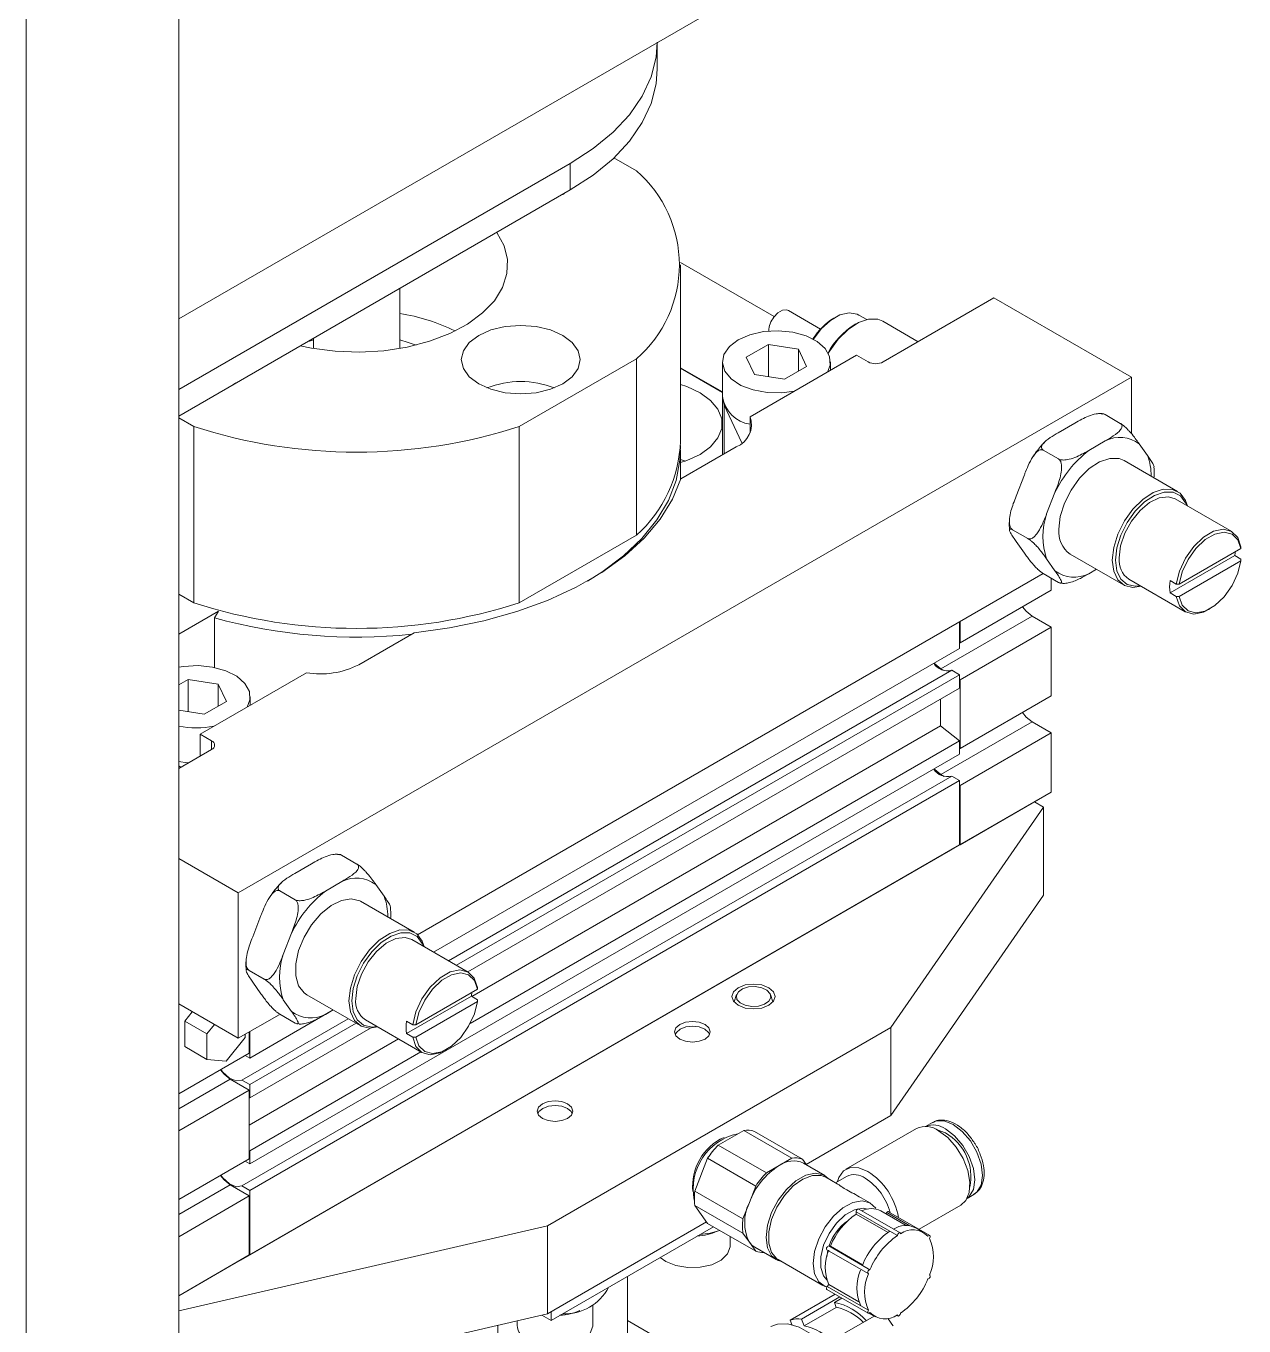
# Model space of a CAD drawing. Header units: millimetres. Extents: x 169 to 14583, y -399 to 10804.
# Drawn here: x 10669.7 to 10782.5, y 8092.9 to 8213.3 of the extents above; entities that cross this region are included whole.
import ezdxf

# ---------------------------------------------------------------- set-up
doc = ezdxf.new("R2010")
doc.units = ezdxf.units.MM
doc.header["$LTSCALE"] = 35

msp = doc.modelspace()

# ---------------------------------------------------------------- linework, layer by layer
at = {"color": 7, "linetype": 'Continuous', "lineweight": 18}
for p, q in [((10669.669, 8490.013), (10669.669, 7997.076)), ((10683.811, 8481.849), (10683.811, 8005.24)), ((10939.89, 8334.018), (10683.811, 8186.187)), ((10728.14, 8209.362), (10728.14, 8211.778)), ((10724.129, 8201.106), (10726.224, 8199.896)), ((10683.811, 8179.645), (10720.086, 8200.586)), ((10720.086, 8198.136), (10720.086, 8200.586)), ((10683.811, 8177.195), (10720.086, 8198.136)), ((10738.978, 8186.405), (10730.284, 8191.424)), ((10730.287, 8174.863), (10730.287, 8191.194)), ((10704.287, 8183.449), (10704.287, 8189.016)), ((10759.33, 8188.129), (10749.077, 8182.21)), ((10772.058, 8180.782), (10759.33, 8188.129)), ((10743.269, 8185.253), (10740.281, 8186.978)), ((10744.622, 8186.333), (10744.48, 8186.251)), ((10747.544, 8186.134), (10746.822, 8186.551)), ((10746.531, 8185.72), (10746.39, 8185.639)), ((10752.309, 8184.076), (10749.031, 8185.968)), ((10696.287, 8184.397), (10696.287, 8183.449)), ((10738.43, 8183.82), (10736.389, 8182.642)), ((10741.219, 8183.389), (10738.43, 8183.82)), ((10738.43, 8183.82), (10738.43, 8180.832)), ((10736.389, 8182.642), (10737.136, 8181.032)), ((10736.739, 8177.129), (10746.602, 8182.823)), ((10741.966, 8181.779), (10741.219, 8183.389)), ((10741.219, 8183.389), (10741.219, 8181.348)), ((10747.663, 8182.21), (10746.602, 8182.823)), ((10726.224, 8182.491), (10715.361, 8176.22)), ((10726.224, 8166.16), (10726.224, 8182.491)), ((10734.179, 8179.42), (10730.287, 8181.667)), ((10730.287, 8181.626), (10734.179, 8179.379)), ((10734.179, 8182.21), (10734.179, 8178.944)), ((10739.925, 8180.601), (10741.966, 8181.779)), ((10744.177, 8181.423), (10744.177, 8182.21)), ((10689.327, 8133.022), (10772.058, 8180.782)), ((10737.136, 8181.032), (10739.925, 8180.601)), ((10772.058, 8180.782), (10772.058, 8175.556)), ((10734.178, 8178.944), (10734.178, 8173.609)), ((10734.179, 8179.002), (10734.348, 8178.197)), ((10734.348, 8178.197), (10735.972, 8174.699)), ((10734.348, 8178.197), (10734.348, 8173.708)), ((10685.212, 8176.22), (10683.811, 8177.029)), ((10736.739, 8177.129), (10736.739, 8175.635)), ((10765.284, 8175.646), (10766.812, 8176.528)), ((10769.416, 8177.372), (10769.245, 8177.387)), ((10769.612, 8177.329), (10771.027, 8176.512)), ((10685.212, 8159.889), (10685.212, 8176.22)), ((10715.361, 8159.889), (10715.361, 8176.22)), ((10735.445, 8174.341), (10730.319, 8171.381)), ((10768.112, 8174.013), (10769.64, 8174.895)), ((10772.781, 8174.615), (10773.545, 8173.528)), ((10730.287, 8171.28), (10730.287, 8174.046)), ((10730.743, 8173.023), (10730.287, 8173.167)), ((10763.897, 8174.029), (10765.311, 8173.213)), ((10776.326, 8170.211), (10771.376, 8173.069)), ((10761.379, 8169.77), (10762.143, 8171.739)), ((10764.207, 8168.137), (10764.971, 8170.107)), ((10781.35, 8166.503), (10776.117, 8169.524)), ((10726.224, 8166.16), (10715.361, 8159.889)), ((10761.039, 8166.664), (10762.453, 8165.847)), ((10762.143, 8164.495), (10761.379, 8165.582)), ((10782.198, 8164.918), (10776.485, 8161.62)), ((10782.2, 8165.082), (10782.198, 8164.918)), ((10764.971, 8162.863), (10764.207, 8163.95)), ((10766.376, 8164.408), (10771.326, 8161.551)), ((10781.634, 8164.266), (10775.634, 8160.802)), ((10782.198, 8163.775), (10776.485, 8160.477)), ((10782.2, 8163.939), (10781.634, 8164.266)), ((10782.198, 8163.775), (10782.2, 8163.939)), ((10705.944, 8129.142), (10763.888, 8162.592)), ((10763.897, 8162.598), (10765.311, 8161.781)), ((10764.633, 8161.062), (10764.633, 8162.173)), ((10768.826, 8162.994), (10768.112, 8162.582)), ((10771.817, 8162.076), (10777.05, 8159.055)), ((10764.633, 8161.062), (10756.183, 8156.184)), ((10765.505, 8161.738), (10765.682, 8161.723)), ((10776.2, 8161.619), (10775.634, 8161.945)), ((10776.485, 8161.62), (10776.2, 8161.619)), ((10685.212, 8159.889), (10683.811, 8160.698)), ((10775.634, 8160.802), (10776.2, 8160.475)), ((10776.2, 8160.475), (10776.485, 8160.477)), ((10683.811, 8156.983), (10687.494, 8159.109)), ((10687.119, 8158.485), (10687.494, 8159.109)), ((10687.119, 8158.485), (10687.119, 8153.904)), ((10762.866, 8158.653), (10754.416, 8153.775)), ((10764.633, 8157.632), (10762.866, 8158.653)), ((10779.2, 8159.268), (10779.342, 8159.35)), ((10756.148, 8155.673), (10756.148, 8158.124)), ((10756.183, 8156.184), (10756.183, 8158.145)), ((10764.633, 8157.632), (10756.183, 8152.754)), ((10764.633, 8151.263), (10764.633, 8157.632)), ((10705.61, 8157.118), (10700.484, 8154.158)), ((10756.148, 8156.204), (10756.183, 8156.184)), ((10707.418, 8127.542), (10756.148, 8155.673)), ((10708.811, 8126.738), (10755.42, 8153.644)), ((10754.702, 8153.609), (10754.416, 8153.775)), ((10755.42, 8153.644), (10756.148, 8153.224)), ((10684.69, 8152.797), (10683.811, 8152.289)), ((10687.479, 8152.365), (10684.69, 8152.797)), ((10684.69, 8152.797), (10684.69, 8149.808)), ((10685.791, 8147.717), (10695.654, 8153.411)), ((10709.54, 8126.317), (10756.148, 8153.224)), ((10756.148, 8151.999), (10756.148, 8153.224)), ((10756.183, 8152.754), (10756.148, 8152.775)), ((10756.183, 8146.385), (10756.183, 8152.754)), ((10688.226, 8150.756), (10687.479, 8152.365)), ((10687.479, 8152.365), (10687.479, 8150.324)), ((10710.6, 8125.705), (10756.148, 8151.999)), ((10764.633, 8151.263), (10756.183, 8146.385)), ((10686.185, 8149.577), (10688.226, 8150.756)), ((10690.436, 8150.399), (10690.436, 8151.187)), ((10754.38, 8150.978), (10754.38, 8148.48)), ((10683.811, 8149.944), (10686.185, 8149.577)), ((10762.866, 8148.854), (10754.416, 8143.976)), ((10764.633, 8147.834), (10762.866, 8148.854)), ((10685.791, 8147.717), (10686.852, 8147.105)), ((10685.791, 8145.676), (10685.791, 8147.717)), ((10710.969, 8123.419), (10754.38, 8148.48)), ((10754.38, 8148.48), (10756.148, 8147.1)), ((10764.633, 8147.834), (10756.183, 8142.956)), ((10764.633, 8142.363), (10764.633, 8147.834)), ((10686.852, 8147.105), (10686.852, 8146.289)), ((10710.809, 8120.926), (10756.148, 8147.1)), ((10756.148, 8145.875), (10756.148, 8147.1)), ((10756.148, 8146.406), (10756.183, 8146.385)), ((10686.852, 8146.289), (10683.811, 8144.533)), ((10690.387, 8107.912), (10756.148, 8145.875)), ((10683.811, 8144.778), (10684.023, 8144.655)), ((10689.659, 8105.883), (10755.42, 8143.846)), ((10690.387, 8105.462), (10756.148, 8143.425)), ((10754.702, 8143.811), (10754.416, 8143.976)), ((10755.42, 8143.846), (10756.148, 8143.425)), ((10756.148, 8137.464), (10756.148, 8143.425)), ((10756.183, 8142.956), (10756.148, 8142.976)), ((10756.183, 8137.485), (10756.183, 8142.956)), ((10763.785, 8141.873), (10755.335, 8136.995)), ((10764.633, 8142.363), (10756.183, 8137.485)), ((10763.785, 8141.873), (10764.633, 8142.363)), ((10763.926, 8140.975), (10749.784, 8120.565)), ((10763.926, 8140.975), (10763.078, 8141.465)), ((10763.926, 8132.809), (10763.926, 8140.975)), ((10755.3, 8136.974), (10689.539, 8099.011)), ((10690.387, 8099.501), (10756.148, 8137.464)), ((10756.148, 8137.464), (10755.3, 8136.974)), ((10756.148, 8137.464), (10756.183, 8137.485)), ((10683.811, 8136.206), (10689.327, 8133.022)), ((10696.101, 8135.708), (10694.573, 8134.826)), ((10698.705, 8136.551), (10698.534, 8136.566)), ((10700.316, 8135.692), (10698.902, 8136.508)), ((10694.601, 8132.392), (10693.186, 8133.209)), ((10698.929, 8134.075), (10697.401, 8133.193)), ((10702.834, 8132.707), (10702.07, 8133.794)), ((10689.327, 8133.022), (10689.327, 8119.549)), ((10705.615, 8129.391), (10700.665, 8132.248)), ((10763.926, 8132.809), (10749.784, 8112.399)), ((10691.432, 8130.919), (10690.668, 8128.95)), ((10694.261, 8129.286), (10693.497, 8127.317)), ((10710.639, 8125.682), (10705.406, 8128.703)), ((10691.743, 8125.027), (10690.329, 8125.843)), ((10690.668, 8124.762), (10691.432, 8123.675)), ((10695.666, 8123.588), (10700.615, 8120.731)), ((10711.487, 8124.097), (10705.774, 8120.799)), ((10711.489, 8124.262), (10711.487, 8124.097)), ((10735.487, 8123.597), (10735.259, 8122.915)), ((10738.853, 8122.915), (10738.625, 8123.597)), ((10683.811, 8122.733), (10689.327, 8119.549)), ((10693.497, 8123.129), (10694.261, 8122.042)), ((10710.923, 8123.445), (10704.923, 8119.982)), ((10711.487, 8122.954), (10705.774, 8119.656)), ((10711.489, 8123.119), (10710.923, 8123.445)), ((10711.487, 8122.954), (10711.489, 8123.119)), ((10685.075, 8122.003), (10684.377, 8121.135)), ((10684.377, 8121.135), (10684.377, 8118.778)), ((10686.427, 8119.951), (10684.377, 8121.135)), ((10689.327, 8119.549), (10693.117, 8121.737)), ((10689.659, 8115.681), (10699.51, 8121.368)), ((10690.387, 8117.71), (10698.117, 8122.173)), ((10694.601, 8120.961), (10693.186, 8121.777)), ((10697.401, 8121.761), (10698.116, 8122.174)), ((10701.107, 8121.255), (10706.339, 8118.234)), ((10705.489, 8120.798), (10704.923, 8121.125)), ((10687.126, 8120.82), (10686.427, 8119.951)), ((10686.427, 8119.951), (10686.427, 8117.594)), ((10689.963, 8119.635), (10689.963, 8119.916)), ((10690.352, 8118.18), (10690.352, 8120.141)), ((10690.387, 8115.261), (10700.239, 8120.948)), ((10690.387, 8114.036), (10701.579, 8120.497)), ((10690.387, 8117.71), (10690.387, 8120.161)), ((10694.794, 8120.918), (10694.971, 8120.903)), ((10704.923, 8119.982), (10705.489, 8119.655)), ((10705.774, 8120.799), (10705.489, 8120.798)), ((10717.964, 8102.195), (10749.784, 8120.565)), ((10730.261, 8120.405), (10730.232, 8120.389)), ((10732.566, 8120.389), (10732.538, 8120.405)), ((10749.784, 8112.399), (10749.784, 8120.565)), ((10686.427, 8117.594), (10684.377, 8118.778)), ((10688.195, 8117.436), (10689.963, 8119.635)), ((10690.352, 8111.517), (10704.164, 8119.49)), ((10705.489, 8119.655), (10705.774, 8119.656)), ((10683.811, 8114.404), (10690.352, 8118.18)), ((10686.427, 8117.594), (10688.195, 8117.436)), ((10689.963, 8117.955), (10690.387, 8117.71)), ((10690.387, 8109.137), (10706.243, 8118.29)), ((10708.49, 8118.448), (10708.631, 8118.529)), ((10683.811, 8113.015), (10688.584, 8115.771)), ((10690.352, 8114.75), (10688.584, 8115.771)), ((10689.659, 8115.681), (10690.387, 8115.261)), ((10690.387, 8114.036), (10690.387, 8115.261)), ((10683.811, 8110.974), (10690.352, 8114.75)), ((10690.352, 8108.381), (10690.352, 8114.75)), ((10690.387, 8114.036), (10690.352, 8114.049)), ((10717.533, 8113.058), (10717.505, 8113.041)), ((10719.838, 8113.041), (10719.81, 8113.058)), ((10741.936, 8107.869), (10749.784, 8112.399)), ((10753.622, 8111.754), (10752.984, 8111.386)), ((10736.151, 8111.021), (10733.789, 8109.657)), ((10740.606, 8108.449), (10736.151, 8111.021)), ((10737.135, 8110.933), (10741.59, 8108.361)), ((10752.154, 8111.195), (10745.606, 8107.415)), ((10690.352, 8109.164), (10690.387, 8109.137)), ((10690.387, 8107.912), (10690.387, 8109.137)), ((10733.789, 8109.657), (10738.244, 8107.085)), ((10683.811, 8104.605), (10690.352, 8108.381)), ((10689.963, 8108.157), (10690.387, 8107.912)), ((10732.805, 8108.433), (10731.624, 8105.389)), ((10732.805, 8108.433), (10737.26, 8105.861)), ((10739.425, 8107.767), (10740.606, 8108.449)), ((10741.59, 8108.361), (10741.971, 8107.819)), ((10743.655, 8106.847), (10741.675, 8107.99)), ((10738.244, 8107.085), (10739.425, 8107.767)), ((10744.817, 8106.061), (10743.746, 8106.679)), ((10745.661, 8106.754), (10744.638, 8106.164)), ((10683.811, 8103.217), (10688.584, 8105.972)), ((10690.352, 8104.952), (10688.584, 8105.972)), ((10689.659, 8105.883), (10690.387, 8105.462)), ((10690.387, 8099.501), (10690.387, 8105.462)), ((10736.669, 8104.339), (10737.26, 8105.861)), ((10683.811, 8101.176), (10690.352, 8104.952)), ((10690.352, 8099.481), (10690.352, 8104.952)), ((10731.624, 8105.389), (10736.079, 8102.817)), ((10736.079, 8102.817), (10736.669, 8104.339)), ((10747.885, 8104.289), (10747.035, 8104.78)), ((10756.833, 8104.717), (10757.472, 8105.086)), ((10731.624, 8104.077), (10736.079, 8101.505)), ((10731.624, 8104.077), (10732.805, 8102.396)), ((10749.678, 8101.681), (10746.567, 8103.478)), ((10746.567, 8103.273), (10746.567, 8103.478)), ((10749.513, 8101.573), (10746.567, 8103.273)), ((10750.627, 8101.532), (10746.808, 8103.736)), ((10751.205, 8102.2), (10748.833, 8103.569)), ((10749.299, 8103.3), (10749.391, 8103.414)), ((10751.531, 8102.178), (10749.391, 8103.414)), ((10753.382, 8101.285), (10749.564, 8103.49)), ((10752.386, 8101.861), (10756.253, 8104.093)), ((10717.964, 8102.195), (10683.811, 8094.309)), ((10717.964, 8094.03), (10732.705, 8102.539)), ((10717.964, 8094.03), (10717.964, 8102.195)), ((10718.318, 8093.417), (10733.339, 8102.088)), ((10732.805, 8102.396), (10737.26, 8099.825)), ((10752.776, 8101.581), (10752.069, 8101.99)), ((10734.899, 8100.314), (10734.899, 8101.187)), ((10736.669, 8100.665), (10736.079, 8101.505)), ((10737.26, 8099.825), (10736.669, 8100.665)), ((10750.385, 8101.273), (10749.678, 8101.681)), ((10683.811, 8095.705), (10690.352, 8099.481)), ((10689.503, 8098.991), (10690.352, 8099.481)), ((10690.352, 8099.481), (10690.387, 8099.501)), ((10737.175, 8100.196), (10739.155, 8099.053)), ((10743.94, 8099.911), (10743.85, 8099.31)), ((10743.853, 8099.962), (10747.671, 8097.757)), ((10747.137, 8098.521), (10744.026, 8100.317)), ((10744.026, 8100.317), (10744.179, 8100.303)), ((10747.163, 8098.581), (10744.179, 8100.303)), ((10683.811, 8095.705), (10689.503, 8098.991)), ((10739.347, 8099.058), (10743.486, 8096.668)), ((10747.844, 8098.112), (10747.137, 8098.521)), ((10725.379, 8082.187), (10725.379, 8097.493)), ((10753.382, 8097.611), (10753.353, 8097.628)), ((10744.61, 8095.85), (10740.441, 8093.443)), ((10743.853, 8096.287), (10747.671, 8094.083)), ((10743.885, 8096.564), (10744.038, 8096.755)), ((10746.996, 8094.768), (10743.885, 8096.564)), ((10746.813, 8095.153), (10744.038, 8096.755)), ((10722.171, 8092.967), (10722.171, 8094.825)), ((10745.063, 8095.588), (10741.513, 8093.539)), ((10744.724, 8094.63), (10741.754, 8092.916)), ((10744.545, 8095.092), (10745.234, 8095.49)), ((10744.724, 8094.63), (10744.545, 8095.092)), ((10747.703, 8094.36), (10746.996, 8094.768)), ((10717.964, 8094.03), (10683.811, 8086.143)), ((10717.458, 8093.913), (10718.318, 8093.417)), ((10718.318, 8093.417), (10718.318, 8094.234)), ((10742.36, 8083.616), (10725.379, 8093.419)), ((10740.441, 8093.443), (10740.598, 8093.038)), ((10741.754, 8092.916), (10741.513, 8093.539)), ((10748.218, 8093.821), (10744.621, 8091.745)), ((10747.758, 8094.086), (10748.277, 8093.787)), ((10750.32, 8093.898), (10750.427, 8093.836)), ((10713.379, 8092.971), (10713.379, 8082.187)), ((10715.171, 8093.385), (10715.171, 8092.967))]:
    msp.add_line(p, q, dxfattribs=at)
at = {"color": 7, "linetype": 'Continuous', "lineweight": 18, "flags": 128}
for points in [[(10720.086, 8200.586), (10722.212, 8201.965), (10724.046, 8203.477), (10725.564, 8205.102), (10726.744, 8206.818), (10727.572, 8208.601), (10728.036, 8210.428), (10728.14, 8211.811)], [(10728.14, 8209.362), (10728.036, 8207.978), (10727.572, 8206.151), (10726.744, 8204.368), (10725.564, 8202.652), (10724.046, 8201.027), (10722.212, 8199.515), (10720.086, 8198.136)], [(10719.236, 8197.645), (10719.379, 8197.725), (10719.516, 8197.807)], [(10695.069, 8183.694), (10696.122, 8183.478), (10698.32, 8183.192), (10700.569, 8183.113), (10702.81, 8183.244), (10704.987, 8183.581), (10707.041, 8184.115), (10708.921, 8184.832), (10710.577, 8185.714), (10711.966, 8186.737), (10713.053, 8187.877), (10713.81, 8189.102), (10714.216, 8190.381), (10714.261, 8191.682), (10713.945, 8192.969), (10713.278, 8194.206)], [(10738.936, 8186.349), (10739.317, 8186.755), (10739.731, 8186.997), (10740.114, 8187.039), (10740.281, 8186.978)], [(10746.822, 8186.551), (10746.66, 8186.631), (10745.915, 8186.754), (10745.065, 8186.552), (10744.18, 8186.041), (10743.33, 8185.262), (10742.605, 8184.311)], [(10749.031, 8185.968), (10748.57, 8186.15), (10747.715, 8186.168), (10746.773, 8185.85), (10745.812, 8185.22), (10744.905, 8184.324), (10744.118, 8183.229), (10743.985, 8183.001)], [(10711.6, 8180.172), (10712.739, 8179.668), (10714.066, 8179.35), (10715.489, 8179.242), (10716.913, 8179.35), (10718.239, 8179.668), (10719.379, 8180.172), (10720.253, 8180.83), (10720.802, 8181.596), (10720.989, 8182.417), (10720.802, 8183.239), (10720.253, 8184.005), (10719.379, 8184.662), (10718.239, 8185.167), (10716.913, 8185.484), (10715.489, 8185.592), (10714.066, 8185.484), (10712.739, 8185.167), (10711.6, 8184.662), (10710.726, 8184.005), (10710.177, 8183.239), (10709.989, 8182.417), (10710.177, 8181.596), (10710.726, 8180.83), (10711.6, 8180.172)], [(10743.899, 8181.262), (10744.15, 8181.915), (10744.104, 8182.701), (10743.692, 8183.45), (10742.945, 8184.107), (10741.919, 8184.623), (10740.69, 8184.961), (10739.348, 8185.095), (10737.994, 8185.014), (10736.728, 8184.726), (10735.643, 8184.251)], [(10695.76, 8184.093), (10695.917, 8184.138), (10696.287, 8184.237)], [(10704.287, 8184.237), (10705.079, 8184.012), (10705.795, 8183.764)], [(10735.643, 8184.251), (10734.82, 8183.625), (10734.321, 8182.894), (10734.181, 8182.112), (10734.413, 8181.337), (10734.997, 8180.628), (10735.892, 8180.035), (10737.031, 8179.604), (10738.328, 8179.366), (10739.689, 8179.34), (10740.82, 8179.485)], [(10688.83, 8180.093), (10688.973, 8180.172), (10689.111, 8180.255)], [(10730.287, 8172.879), (10730.881, 8173.072), (10732.106, 8173.636), (10733.084, 8174.343), (10733.764, 8175.159), (10734.113, 8176.041), (10734.113, 8176.946), (10733.764, 8177.828), (10733.084, 8178.643), (10732.106, 8179.351), (10730.881, 8179.915), (10730.287, 8180.108)], [(10730.278, 8174.455), (10730.242, 8173.099), (10729.883, 8171.215), (10729.17, 8169.366), (10728.112, 8167.572), (10726.72, 8165.856), (10725.011, 8164.238), (10723.007, 8162.737), (10721.679, 8161.904)], [(10765.341, 8166.698), (10765.472, 8167.875), (10765.855, 8169.116), (10766.463, 8170.329), (10767.249, 8171.425), (10768.157, 8172.321), (10769.117, 8172.951), (10770.06, 8173.269), (10770.915, 8173.251), (10771.376, 8173.069)], [(10730.319, 8171.381), (10729.545, 8169.482), (10728.412, 8167.643), (10726.933, 8165.888), (10725.127, 8164.238), (10723.016, 8162.714), (10720.625, 8161.334), (10717.985, 8160.115), (10715.127, 8159.072), (10712.086, 8158.218), (10708.901, 8157.564), (10705.61, 8157.118)], [(10770.29, 8163.84), (10770.421, 8165.017), (10770.805, 8166.259), (10771.413, 8167.472), (10772.199, 8168.567), (10773.106, 8169.463), (10774.067, 8170.094), (10775.01, 8170.412), (10775.865, 8170.394), (10776.568, 8170.041), (10777.069, 8169.38), (10777.251, 8168.869)], [(10777.184, 8168.908), (10777.08, 8169.158), (10776.6, 8169.793), (10775.925, 8170.132), (10775.104, 8170.149), (10774.199, 8169.844), (10773.277, 8169.238), (10772.406, 8168.378), (10771.651, 8167.327), (10771.067, 8166.162), (10770.699, 8164.97), (10770.573, 8163.84)], [(10776.117, 8169.524), (10775.488, 8169.718), (10774.644, 8169.613), (10773.74, 8169.17), (10772.856, 8168.427), (10772.071, 8167.45), (10771.455, 8166.327), (10771.062, 8165.157), (10770.927, 8164.044)], [(10776.2, 8161.619), (10776.498, 8162.829), (10777.058, 8164.034), (10777.825, 8165.117), (10778.726, 8165.974), (10779.673, 8166.52), (10780.574, 8166.704), (10781.342, 8166.507), (10781.902, 8165.948), (10782.2, 8165.082)], [(10782.198, 8164.918), (10781.909, 8165.733), (10781.375, 8166.257), (10780.645, 8166.44), (10779.79, 8166.264), (10778.892, 8165.745), (10778.038, 8164.935), (10777.308, 8163.91), (10776.773, 8162.768), (10776.485, 8161.62)], [(10772.952, 8161.421), (10772.199, 8161.317), (10771.413, 8161.504), (10770.805, 8162.016), (10770.421, 8162.814), (10770.29, 8163.84)], [(10770.573, 8163.84), (10770.699, 8162.855), (10771.067, 8162.089), (10771.651, 8161.598), (10772.406, 8161.418), (10772.884, 8161.46)], [(10776.485, 8160.477), (10776.773, 8159.661), (10777.308, 8159.137), (10778.038, 8158.954), (10778.892, 8159.131), (10779.79, 8159.649), (10780.645, 8160.46), (10781.375, 8161.485), (10781.909, 8162.626), (10782.198, 8163.775)], [(10779.2, 8159.268), (10778.726, 8159.037), (10777.825, 8158.853), (10777.058, 8159.051), (10776.498, 8159.609), (10776.2, 8160.475)], [(10762.866, 8158.653), (10762.297, 8159.111), (10761.966, 8159.522)], [(10690.159, 8150.239), (10690.41, 8150.892), (10690.364, 8151.677), (10689.952, 8152.426), (10689.205, 8153.083), (10688.179, 8153.6), (10686.95, 8153.937), (10685.608, 8154.071), (10684.254, 8153.991), (10683.811, 8153.916)], [(10754.416, 8153.775), (10753.847, 8154.233), (10753.78, 8154.306)], [(10762.866, 8148.854), (10762.297, 8149.313), (10761.966, 8149.723)], [(10683.811, 8145.192), (10684.588, 8145.077), (10684.73, 8145.064)], [(10754.416, 8143.976), (10753.847, 8144.435), (10753.78, 8144.508)], [(10700.665, 8132.248), (10700.579, 8132.295), (10699.792, 8132.482), (10698.885, 8132.331), (10697.924, 8131.852), (10696.981, 8131.082), (10696.127, 8130.077), (10695.423, 8128.912), (10694.923, 8127.673), (10694.663, 8126.452), (10694.663, 8125.34), (10694.923, 8124.42), (10695.423, 8123.758), (10695.666, 8123.588)], [(10699.58, 8123.02), (10699.711, 8124.197), (10700.094, 8125.438), (10700.702, 8126.651), (10701.489, 8127.747), (10702.396, 8128.643), (10703.356, 8129.273), (10704.299, 8129.591), (10705.154, 8129.573), (10705.858, 8129.221), (10706.358, 8128.559), (10706.541, 8128.048)], [(10706.473, 8128.087), (10706.37, 8128.338), (10705.889, 8128.973), (10705.214, 8129.311), (10704.393, 8129.328), (10703.488, 8129.023), (10702.566, 8128.418), (10701.695, 8127.558), (10700.94, 8126.506), (10700.357, 8125.341), (10699.988, 8124.15), (10699.862, 8123.02)], [(10705.406, 8128.703), (10704.777, 8128.898), (10703.933, 8128.793), (10703.029, 8128.349), (10702.146, 8127.606), (10701.361, 8126.63), (10700.744, 8125.507), (10700.351, 8124.337), (10700.216, 8123.224)], [(10705.489, 8120.798), (10705.787, 8122.008), (10706.347, 8123.213), (10707.115, 8124.297), (10708.016, 8125.153), (10708.963, 8125.7), (10709.864, 8125.884), (10710.631, 8125.687), (10711.191, 8125.128), (10711.489, 8124.262)], [(10711.487, 8124.097), (10711.199, 8124.913), (10710.664, 8125.437), (10709.934, 8125.62), (10709.079, 8125.443), (10708.182, 8124.925), (10707.327, 8124.114), (10706.597, 8123.089), (10706.062, 8121.948), (10705.774, 8120.799)], [(10735.642, 8122.606), (10736.291, 8122.355), (10737.056, 8122.267), (10737.822, 8122.355), (10738.47, 8122.606), (10738.904, 8122.98), (10739.056, 8123.422), (10738.904, 8123.864), (10738.47, 8124.238), (10737.822, 8124.489), (10737.056, 8124.577), (10736.291, 8124.489), (10735.642, 8124.238), (10735.208, 8123.864), (10735.056, 8123.422), (10735.208, 8122.98), (10735.642, 8122.606)], [(10738.063, 8122.705), (10737.511, 8122.538), (10736.89, 8122.504), (10736.294, 8122.611), (10735.815, 8122.841), (10735.524, 8123.16), (10735.467, 8123.518), (10735.651, 8123.862), (10736.05, 8124.139), (10736.602, 8124.306), (10737.223, 8124.34), (10737.818, 8124.233), (10738.298, 8124.003), (10738.588, 8123.684), (10738.646, 8123.326), (10738.461, 8122.982), (10738.063, 8122.705)], [(10702.241, 8120.6), (10701.489, 8120.497), (10700.702, 8120.684), (10700.094, 8121.196), (10699.711, 8121.994), (10699.58, 8123.02)], [(10699.862, 8123.02), (10699.988, 8122.035), (10700.357, 8121.269), (10700.94, 8120.777), (10701.695, 8120.598), (10702.173, 8120.639)], [(10705.774, 8119.656), (10706.062, 8118.841), (10706.597, 8118.317), (10707.327, 8118.134), (10708.182, 8118.31), (10709.079, 8118.829), (10709.934, 8119.639), (10710.664, 8120.664), (10711.199, 8121.806), (10711.487, 8122.954)], [(10730.233, 8119.483), (10730.768, 8119.276), (10731.399, 8119.204), (10732.031, 8119.276), (10732.566, 8119.483), (10732.924, 8119.792), (10733.049, 8120.156), (10732.924, 8120.521), (10732.566, 8120.83), (10732.031, 8121.036), (10731.399, 8121.109), (10730.768, 8121.036), (10730.233, 8120.83), (10729.875, 8120.521), (10729.749, 8120.156), (10729.875, 8119.792), (10730.233, 8119.483)], [(10729.811, 8119.899), (10729.912, 8120.104), (10730.261, 8120.405), (10730.783, 8120.607), (10731.399, 8120.678), (10732.016, 8120.607), (10732.538, 8120.405), (10732.887, 8120.104), (10732.988, 8119.899)], [(10708.49, 8118.448), (10708.016, 8118.217), (10707.115, 8118.033), (10706.347, 8118.23), (10705.787, 8118.789), (10705.489, 8119.655)], [(10688.584, 8115.771), (10688.016, 8116.229), (10687.685, 8116.64)], [(10687.72, 8116.661), (10687.902, 8116.419), (10688.504, 8115.863), (10689.127, 8115.602), (10689.659, 8115.681)], [(10717.505, 8112.135), (10718.04, 8111.929), (10718.671, 8111.856), (10719.303, 8111.929), (10719.838, 8112.135), (10720.196, 8112.444), (10720.321, 8112.809), (10720.196, 8113.173), (10719.838, 8113.482), (10719.303, 8113.689), (10718.671, 8113.761), (10718.04, 8113.689), (10717.505, 8113.482), (10717.147, 8113.173), (10717.021, 8112.809), (10717.147, 8112.444), (10717.505, 8112.135)], [(10717.083, 8112.551), (10717.184, 8112.756), (10717.533, 8113.058), (10718.055, 8113.259), (10718.671, 8113.33), (10719.288, 8113.259), (10719.81, 8113.058), (10720.159, 8112.756), (10720.26, 8112.551)], [(10757.472, 8105.086), (10757.75, 8105.301), (10758.136, 8105.954), (10758.269, 8106.848), (10758.136, 8107.897), (10757.75, 8108.996), (10757.147, 8110.039), (10756.388, 8110.924), (10755.547, 8111.564), (10754.706, 8111.895), (10753.947, 8111.887), (10753.622, 8111.754)], [(10754.023, 8111.09), (10754.06, 8111.084), (10754.84, 8110.784)], [(10754.204, 8110.992), (10755.058, 8110.35), (10755.837, 8109.468), (10756.47, 8108.423), (10756.902, 8107.309), (10757.095, 8106.225), (10757.03, 8105.268), (10756.714, 8104.521), (10756.253, 8104.093)], [(10754.84, 8111.155), (10755.681, 8110.516), (10756.44, 8109.631), (10757.042, 8108.588), (10757.429, 8107.488), (10757.562, 8106.44), (10757.429, 8105.546), (10757.042, 8104.892), (10756.836, 8104.721)], [(10688.584, 8105.972), (10688.016, 8106.431), (10687.685, 8106.842)], [(10687.72, 8106.862), (10687.902, 8106.621), (10688.504, 8106.065), (10689.127, 8105.803), (10689.659, 8105.883)], [(10744.077, 8106.488), (10743.533, 8106.91), (10742.774, 8107.057), (10741.902, 8106.866), (10740.989, 8106.353), (10740.11, 8105.559), (10739.338, 8104.551), (10738.736, 8103.41), (10738.354, 8102.232), (10738.223, 8101.113), (10738.354, 8100.145), (10738.736, 8099.408), (10739.338, 8098.963), (10739.677, 8098.867)], [(10743.746, 8106.679), (10743.331, 8106.842), (10742.525, 8106.844), (10741.637, 8106.512), (10740.741, 8105.874), (10739.913, 8104.983), (10739.222, 8103.915), (10738.727, 8102.759), (10738.468, 8101.612), (10738.468, 8100.57), (10738.727, 8099.722), (10739.222, 8099.138), (10739.347, 8099.058)], [(10744.838, 8106.279), (10744.957, 8106.645), (10745.389, 8107.26), (10746.023, 8107.573), (10746.802, 8107.557), (10747.656, 8107.212)], [(10743.852, 8096.518), (10743.694, 8096.569), (10743.09, 8096.999), (10742.706, 8097.724), (10742.574, 8098.683), (10742.706, 8099.793), (10743.09, 8100.962), (10743.694, 8102.089), (10744.466, 8103.08), (10745.342, 8103.851), (10746.247, 8104.337), (10747.104, 8104.495), (10747.841, 8104.314), (10748.396, 8103.808), (10748.396, 8103.808)], [(10747.627, 8103.723), (10747.204, 8103.805), (10746.401, 8103.664), (10745.551, 8103.19), (10744.74, 8102.432), (10744.047, 8101.463), (10743.543, 8100.382), (10743.277, 8099.296), (10743.277, 8098.315), (10743.543, 8097.536), (10743.847, 8097.175)], [(10746.567, 8103.478), (10746.577, 8103.547), (10746.607, 8103.619), (10746.653, 8103.682), (10746.708, 8103.726), (10746.763, 8103.745), (10746.808, 8103.736)], [(10749.391, 8103.414), (10749.443, 8103.466), (10749.499, 8103.495), (10749.549, 8103.496), (10749.564, 8103.49)], [(10736.669, 8100.665), (10736.901, 8100.399), (10737.175, 8100.196), (10737.175, 8100.196)], [(10750.385, 8101.273), (10750.395, 8101.343), (10750.426, 8101.414), (10750.472, 8101.477), (10750.527, 8101.522), (10750.581, 8101.541), (10750.628, 8101.531), (10750.658, 8101.494), (10750.668, 8101.437)], [(10753.209, 8101.209), (10753.262, 8101.262), (10753.317, 8101.291), (10753.368, 8101.292), (10753.405, 8101.264), (10753.423, 8101.214), (10753.418, 8101.147), (10753.393, 8101.074), (10753.35, 8101.008)], [(10728.424, 8099.251), (10728.925, 8098.886), (10729.862, 8098.499), (10730.966, 8098.309), (10732.118, 8098.337), (10733.191, 8098.579), (10734.07, 8099.009), (10734.66, 8099.58), (10734.896, 8100.231), (10734.899, 8100.314)], [(10743.853, 8099.962), (10743.842, 8099.969), (10743.816, 8100.012), (10743.812, 8100.074), (10743.83, 8100.146), (10743.867, 8100.216), (10743.917, 8100.273), (10743.973, 8100.308), (10744.026, 8100.317)], [(10747.703, 8097.748), (10747.66, 8097.765), (10747.635, 8097.808), (10747.631, 8097.87), (10747.648, 8097.941), (10747.685, 8098.011), (10747.736, 8098.068), (10747.792, 8098.104), (10747.844, 8098.112)], [(10753.35, 8097.62), (10753.393, 8097.603), (10753.418, 8097.56), (10753.423, 8097.498), (10753.405, 8097.427), (10753.368, 8097.357), (10753.317, 8097.3), (10753.262, 8097.264), (10753.209, 8097.256)], [(10743.853, 8096.287), (10743.83, 8096.308), (10743.812, 8096.359), (10743.816, 8096.426), (10743.842, 8096.498), (10743.885, 8096.564)], [(10747.844, 8094.159), (10747.792, 8094.107), (10747.736, 8094.078), (10747.685, 8094.077), (10747.648, 8094.104), (10747.631, 8094.155), (10747.635, 8094.221), (10747.66, 8094.294), (10747.703, 8094.36)], [(10750.668, 8094.095), (10750.658, 8094.026), (10750.628, 8093.954), (10750.581, 8093.891), (10750.527, 8093.846), (10750.472, 8093.827), (10750.426, 8093.837), (10750.395, 8093.874), (10750.385, 8093.932)], [(10716.197, 8091.538), (10717.134, 8091.152), (10718.239, 8090.962), (10719.39, 8090.989), (10720.463, 8091.231), (10721.342, 8091.661), (10721.932, 8092.232), (10722.168, 8092.883), (10722.171, 8092.967)], [(10746.276, 8084.814), (10746.146, 8086.12), (10745.765, 8087.499), (10745.155, 8088.872), (10744.351, 8090.158), (10743.401, 8091.284), (10742.358, 8092.182), (10741.284, 8092.802), (10740.241, 8093.107), (10739.29, 8093.08), (10738.671, 8092.842)]]:
    msp.add_lwpolyline(points, dxfattribs=at)
at = {"color": 7, "linetype": 'Continuous', "lineweight": 18}
for centre, radius, start, end in [((10718.646, 8191.194), 11.54, 311.05092, 48.94908), ((10701.36, 8168.474), 18.451, 64.09015, 80.87434), ((10740.694, 8184.985), 2.225, 142.2064, 177.89483), ((10747.582, 8181.233), 5.899, 121.71921, 148.27216), ((10750.157, 8179.664), 7.063, 122.2366, 151.33977), ((10748.37, 8183.575), 1.537, 242.60967, 297.39033), ((10715.489, 8171.685), 8.7, 68.9509, 111.0491), ((10737.232, 8179.486), 3.101, 190.07211, 260.85489), ((10734.666, 8176.396), 2.198, 290.74208, 19.461), ((10700.287, 8222.996), 49.145, 252.13703, 287.86297), ((10718.096, 8175.254), 12.197, 311.7908, 358.16057), ((10770.985, 8172.231), 2.985, 53.00913, 116.77184), ((10775.016, 8165.248), 11.158, 128.22467, 154.18619), ((10768.76, 8171.691), 5.125, 359.20957, 20.99444), ((10770.433, 8166.043), 6.568, 161.41091, 198.58909), ((10767.819, 8166.44), 2.492, 174.06714, 234.62068), ((10776.93, 8164.891), 4.746, 352.42608, 356.62227), ((10773.021, 8163.806), 2.108, 173.51016, 235.17766), ((10766.767, 8165.247), 2.985, 233.00913, 296.77184), ((10779.635, 8161.374), 4.041, 171.86867, 188.13133), ((10700.287, 8206.665), 49.145, 252.13703, 287.86297), ((10700.283, 8206.64), 49.922, 254.71143, 275.84671), ((10696.957, 8160.975), 7.675, 260.2289, 297.35717), ((10755.02, 8155.106), 1.516, 212.77005, 285.29554), ((10685.437, 8156.773), 8.473, 258.93452, 281.17609), ((10686.697, 8146.697), 0.437, 290.78342, 69.21658), ((10755.02, 8145.308), 1.516, 212.77005, 285.29554), ((10700.274, 8131.41), 2.985, 53.00913, 116.77184), ((10704.305, 8124.428), 11.158, 128.22467, 154.18619), ((10698.136, 8130.887), 5.038, 359.01948, 21.18453), ((10699.722, 8125.223), 6.568, 161.41091, 198.58909), ((10706.219, 8124.071), 4.746, 352.42608, 356.62227), ((10702.31, 8122.986), 2.108, 173.51016, 235.17766), ((10696.057, 8124.426), 2.985, 233.00913, 296.77184), ((10708.924, 8120.553), 4.041, 171.86867, 188.13133), ((10753.71, 8109.627), 1.9, 53.5232, 112.31413), ((10736.331, 8105.879), 4.916, 113.95728, 186.04808), ((10736.708, 8105.589), 5.245, 102.28554, 191.22253), ((10736.475, 8109.097), 1.951, 70.22405, 99.55691), ((10753.009, 8109.376), 2.01, 53.51373, 115.17581), ((10752.524, 8106.725), 4.673, 348.13399, 60.28956), ((10739.283, 8104.233), 7.721, 135.36749, 147.04337), ((10740.744, 8105.915), 2.274, 65.84324, 125.46722), ((10740.93, 8106.525), 1.951, 70.22405, 99.55691), ((10743.15, 8101.951), 6.906, 122.63797, 159.77289), ((10743.738, 8101.661), 7.721, 135.36749, 147.04337), ((10746.395, 8105.239), 1.683, 52.85721, 115.83233), ((10744.188, 8101.837), 6.397, 10.08692, 57.16942), ((10744.423, 8101.974), 5.491, 15.00266, 57.02598), ((10736.086, 8104.733), 4.51, 171.63591, 188.36409), ((10740.344, 8102.502), 4.108, 153.43643, 206.56357), ((10750.283, 8097.841), 6.581, 124.37633, 158.03453), ((10747.981, 8101.889), 1.884, 63.118, 117.45704), ((10740.541, 8102.161), 4.51, 171.63591, 188.36409), ((10748.401, 8098.917), 4.564, 125.05957, 162.17818), ((10751.146, 8100.136), 2.071, 63.51342, 122.71746), ((10731.499, 8106.917), 5.688, 273.61934, 292.74277), ((10731.503, 8109.067), 7.714, 274.4816, 288.35669), ((10753.601, 8095.926), 6.965, 124.28023, 158.13062), ((10754.308, 8095.518), 6.965, 124.28023, 158.13062), ((10751.807, 8099.851), 1.952, 44.09379, 125.68717), ((10749.585, 8099.314), 4.129, 335.77704, 24.22296), ((10737.906, 8101.596), 1.885, 249.97093, 273.1877), ((10747.599, 8098.347), 3.901, 155.91411, 204.08589), ((10750.726, 8096.454), 4.093, 156.69742, 204.31615), ((10751.468, 8096.054), 4.129, 155.77704, 204.22296), ((10746.745, 8099.85), 6.965, 304.28023, 338.13062), ((10719.542, 8098.645), 4.619, 267.97137, 332.02326), ((10743.49, 8089.82), 5.376, 41.32281, 78.68257), ((10743.725, 8089.897), 4.838, 43.77727, 78.08164), ((10718.771, 8099.569), 5.688, 273.61934, 292.74297), ((10741.187, 8091.138), 2.423, 82.28169, 107.93734), ((10749.246, 8095.517), 1.952, 224.09379, 305.68717), ((10741.743, 8087.375), 9.941, 33.77988, 38.85446), ((10716.85, 8093.089), 1.683, 184.16873, 247.15141), ((10740.727, 8088.105), 4.919, 42.0616, 77.94378)]:
    msp.add_arc(centre, radius, start, end, dxfattribs=at)
for points, knots in [([(10766.812, 8176.528), (10767.03, 8176.653), (10767.435, 8176.885), (10768.083, 8177.192), (10768.679, 8177.388), (10769.164, 8177.436), (10769.438, 8177.402), (10769.558, 8177.36), (10769.609, 8177.331), (10769.612, 8177.329)], [0, 0, 0, 0, 0.2737474, 0.5097487, 0.7473751, 0.8784106, 0.936573, 0.9951595, 1, 1, 1, 1]), ([(10769.612, 8177.329), (10769.574, 8177.349), (10769.496, 8177.389), (10769.432, 8177.411), (10769.417, 8177.406), (10769.416, 8177.406)], [0, 0, 0, 0, 0.4887037, 0.9756232, 1, 1, 1, 1]), ([(10771.027, 8176.512), (10771.059, 8176.49), (10771.128, 8176.442), (10771.192, 8176.331), (10771.197, 8176.152), (10770.994, 8175.787), (10770.428, 8175.357), (10769.892, 8175.043), (10769.64, 8174.895)], [0, 0, 0, 0, 0.04457211, 0.09558198, 0.1778784, 0.31721433, 0.67902425, 1, 1, 1, 1]), ([(10772.781, 8174.615), (10772.743, 8174.669), (10772.601, 8174.87), (10772.33, 8175.242), (10771.991, 8175.657), (10771.656, 8176.006), (10771.438, 8176.209), (10771.234, 8176.375), (10771.105, 8176.466), (10771.04, 8176.504), (10771.027, 8176.512)], [0, 0, 0, 0, 0.0955374, 0.3566778, 0.6445393, 0.7506582, 0.857388, 0.9199911, 0.9831302, 1, 1, 1, 1]), ([(10763.897, 8174.029), (10763.865, 8174.052), (10763.796, 8174.099), (10763.732, 8174.211), (10763.727, 8174.39), (10763.93, 8174.755), (10764.496, 8175.185), (10765.032, 8175.499), (10765.284, 8175.646)], [0, 0, 0, 0, 0.0445721, 0.095582, 0.1778784, 0.3172143, 0.6790243, 1, 1, 1, 1]), ([(10764.004, 8174.744), (10763.915, 8174.656), (10763.537, 8174.284), (10763.218, 8173.82), (10762.975, 8173.466)], [0, 0, 0, 0, 0.2365263, 1, 1, 1, 1]), ([(10762.143, 8171.739), (10762.181, 8171.837), (10762.323, 8172.201), (10762.594, 8172.848), (10762.932, 8173.472), (10763.268, 8173.859), (10763.486, 8174.021), (10763.689, 8174.084), (10763.819, 8174.07), (10763.883, 8174.036), (10763.897, 8174.029)], [0, 0, 0, 0, 0.0955374, 0.3566778, 0.6445393, 0.7506582, 0.857388, 0.9199911, 0.9831302, 1, 1, 1, 1]), ([(10765.311, 8173.213), (10765.351, 8173.183), (10765.431, 8173.123), (10765.528, 8172.944), (10765.603, 8172.629), (10765.582, 8171.87), (10765.314, 8171.004), (10765.059, 8170.337), (10764.971, 8170.107)], [0, 0, 0, 0, 0.052924, 0.1056548, 0.193637, 0.3468374, 0.7743191, 1, 1, 1, 1]), ([(10768.112, 8174.013), (10767.894, 8173.889), (10767.488, 8173.657), (10766.841, 8173.349), (10766.245, 8173.154), (10765.76, 8173.106), (10765.485, 8173.14), (10765.366, 8173.182), (10765.315, 8173.211), (10765.311, 8173.213)], [0, 0, 0, 0, 0.27374739, 0.50974865, 0.74737515, 0.87841063, 0.93657296, 0.9951595, 1, 1, 1, 1]), ([(10774.151, 8172.478), (10774.152, 8172.493), (10774.161, 8172.631), (10773.88, 8173.042), (10773.631, 8173.403), (10773.545, 8173.528)], [0, 0, 0, 0, 0.0769472, 0.6810666, 1, 1, 1, 1]), ([(10774.147, 8171.501), (10774.155, 8171.555), (10774.204, 8171.901), (10774.165, 8172.213), (10774.133, 8172.477)], [0, 0, 0, 0, 0.1576865, 1, 1, 1, 1]), ([(10761.039, 8166.664), (10760.999, 8166.694), (10760.92, 8166.754), (10760.823, 8166.933), (10760.747, 8167.247), (10760.769, 8168.007), (10761.036, 8168.873), (10761.291, 8169.54), (10761.379, 8169.77)], [0, 0, 0, 0, 0.052924, 0.1056548, 0.193637, 0.3468374, 0.7743191, 1, 1, 1, 1]), ([(10764.207, 8168.137), (10764.169, 8168.04), (10764.027, 8167.676), (10763.756, 8167.028), (10763.418, 8166.404), (10763.082, 8166.018), (10762.865, 8165.855), (10762.661, 8165.793), (10762.532, 8165.807), (10762.467, 8165.84), (10762.453, 8165.847)], [0, 0, 0, 0, 0.0955374, 0.3566778, 0.6445393, 0.7506582, 0.857388, 0.9199911, 0.9831302, 1, 1, 1, 1]), ([(10760.777, 8167.612), (10760.769, 8167.557), (10760.72, 8167.213), (10760.758, 8166.901), (10760.791, 8166.639)], [0, 0, 0, 0, 0.16152158, 1, 1, 1, 1]), ([(10761.379, 8165.582), (10761.341, 8165.636), (10761.201, 8165.837), (10760.962, 8166.19), (10760.781, 8166.514), (10760.748, 8166.689), (10760.783, 8166.746), (10760.873, 8166.742), (10760.964, 8166.706), (10761.026, 8166.671), (10761.039, 8166.664)], [0, 0, 0, 0, 0.09553738, 0.35667775, 0.64453928, 0.75065824, 0.85738798, 0.91999115, 0.98313016, 1, 1, 1, 1]), ([(10762.453, 8165.847), (10762.498, 8165.82), (10762.586, 8165.765), (10762.761, 8165.631), (10763.009, 8165.416), (10763.477, 8164.939), (10763.856, 8164.446), (10764.117, 8164.077), (10764.207, 8163.95)], [0, 0, 0, 0, 0.052924, 0.1056548, 0.193637, 0.3468374, 0.7743191, 1, 1, 1, 1]), ([(10763.897, 8162.598), (10763.853, 8162.625), (10763.764, 8162.68), (10763.589, 8162.814), (10763.342, 8163.029), (10762.874, 8163.506), (10762.495, 8163.999), (10762.233, 8164.368), (10762.143, 8164.495)], [0, 0, 0, 0, 0.052924, 0.1056548, 0.193637, 0.3468374, 0.7743191, 1, 1, 1, 1]), ([(10764.971, 8162.863), (10765.009, 8162.809), (10765.15, 8162.608), (10765.389, 8162.255), (10765.57, 8161.931), (10765.602, 8161.756), (10765.567, 8161.699), (10765.477, 8161.703), (10765.387, 8161.739), (10765.324, 8161.774), (10765.311, 8161.781)], [0, 0, 0, 0, 0.0955374, 0.3566778, 0.6445393, 0.7506582, 0.857388, 0.9199911, 0.9831302, 1, 1, 1, 1]), ([(10765.681, 8161.694), (10765.744, 8161.691), (10765.963, 8161.681), (10766.568, 8161.807), (10767.313, 8162.125), (10767.856, 8162.436), (10768.112, 8162.582)], [0, 0, 0, 0, 0.0636943, 0.2223825, 0.6344441, 1, 1, 1, 1]), ([(10696.101, 8135.708), (10696.319, 8135.832), (10696.725, 8136.065), (10697.372, 8136.372), (10697.968, 8136.568), (10698.453, 8136.615), (10698.728, 8136.581), (10698.847, 8136.539), (10698.898, 8136.511), (10698.902, 8136.508)], [0, 0, 0, 0, 0.2737474, 0.5097487, 0.7473751, 0.8784106, 0.936573, 0.9951595, 1, 1, 1, 1]), ([(10698.902, 8136.508), (10698.863, 8136.529), (10698.785, 8136.569), (10698.721, 8136.59), (10698.706, 8136.586), (10698.706, 8136.586)], [0, 0, 0, 0, 0.4887037, 0.9756232, 1, 1, 1, 1]), ([(10700.316, 8135.692), (10700.348, 8135.67), (10700.417, 8135.622), (10700.481, 8135.51), (10700.486, 8135.332), (10700.283, 8134.967), (10699.717, 8134.536), (10699.181, 8134.223), (10698.929, 8134.075)], [0, 0, 0, 0, 0.04457211, 0.09558198, 0.1778784, 0.31721433, 0.67902425, 1, 1, 1, 1]), ([(10702.07, 8133.794), (10702.032, 8133.848), (10701.89, 8134.05), (10701.619, 8134.422), (10701.281, 8134.837), (10700.945, 8135.186), (10700.727, 8135.389), (10700.524, 8135.555), (10700.394, 8135.646), (10700.33, 8135.684), (10700.316, 8135.692)], [0, 0, 0, 0, 0.0955374, 0.3566778, 0.6445393, 0.7506582, 0.857388, 0.9199911, 0.9831302, 1, 1, 1, 1]), ([(10693.186, 8133.209), (10693.154, 8133.231), (10693.085, 8133.279), (10693.021, 8133.39), (10693.016, 8133.569), (10693.219, 8133.934), (10693.785, 8134.365), (10694.321, 8134.678), (10694.573, 8134.826)], [0, 0, 0, 0, 0.0445721, 0.095582, 0.1778784, 0.3172143, 0.6790243, 1, 1, 1, 1]), ([(10691.432, 8130.919), (10691.47, 8131.016), (10691.612, 8131.38), (10691.883, 8132.028), (10692.222, 8132.652), (10692.557, 8133.039), (10692.775, 8133.201), (10692.979, 8133.264), (10693.108, 8133.25), (10693.173, 8133.216), (10693.186, 8133.209)], [0, 0, 0, 0, 0.0955374, 0.3566778, 0.6445393, 0.7506582, 0.857388, 0.9199911, 0.9831302, 1, 1, 1, 1]), ([(10693.294, 8133.924), (10693.204, 8133.836), (10692.826, 8133.464), (10692.508, 8133), (10692.265, 8132.646)], [0, 0, 0, 0, 0.2365263, 1, 1, 1, 1]), ([(10697.401, 8133.193), (10697.183, 8133.068), (10696.778, 8132.836), (10696.13, 8132.529), (10695.534, 8132.333), (10695.049, 8132.285), (10694.775, 8132.319), (10694.655, 8132.362), (10694.604, 8132.39), (10694.601, 8132.392)], [0, 0, 0, 0, 0.2737474, 0.5097487, 0.7473751, 0.8784106, 0.936573, 0.9951595, 1, 1, 1, 1]), ([(10694.601, 8132.392), (10694.64, 8132.362), (10694.72, 8132.302), (10694.817, 8132.124), (10694.893, 8131.809), (10694.871, 8131.049), (10694.603, 8130.184), (10694.349, 8129.517), (10694.261, 8129.286)], [0, 0, 0, 0, 0.05292399, 0.10565476, 0.19363702, 0.34683737, 0.77431912, 1, 1, 1, 1]), ([(10703.441, 8131.657), (10703.442, 8131.673), (10703.451, 8131.811), (10703.169, 8132.222), (10702.92, 8132.582), (10702.834, 8132.707)], [0, 0, 0, 0, 0.0769472, 0.6810666, 1, 1, 1, 1]), ([(10703.437, 8130.681), (10703.444, 8130.735), (10703.493, 8131.079), (10703.455, 8131.392), (10703.422, 8131.655)], [0, 0, 0, 0, 0.1579815, 1, 1, 1, 1]), ([(10690.329, 8125.843), (10690.289, 8125.873), (10690.209, 8125.933), (10690.112, 8126.112), (10690.037, 8126.427), (10690.058, 8127.186), (10690.326, 8128.052), (10690.58, 8128.719), (10690.668, 8128.95)], [0, 0, 0, 0, 0.052924, 0.1056548, 0.193637, 0.3468374, 0.7743191, 1, 1, 1, 1]), ([(10693.497, 8127.317), (10693.459, 8127.219), (10693.317, 8126.856), (10693.046, 8126.208), (10692.707, 8125.584), (10692.372, 8125.197), (10692.154, 8125.035), (10691.95, 8124.972), (10691.821, 8124.986), (10691.756, 8125.02), (10691.743, 8125.027)], [0, 0, 0, 0, 0.0955374, 0.3566778, 0.6445393, 0.7506582, 0.857388, 0.9199911, 0.9831302, 1, 1, 1, 1]), ([(10690.066, 8126.792), (10690.058, 8126.736), (10690.009, 8126.392), (10690.048, 8126.08), (10690.08, 8125.819)], [0, 0, 0, 0, 0.1612939, 1, 1, 1, 1]), ([(10690.054, 8125.818), (10690.051, 8125.833), (10690.04, 8125.886), (10690.074, 8125.925), (10690.162, 8125.922), (10690.253, 8125.886), (10690.315, 8125.851), (10690.329, 8125.843)], [0, 0, 0, 0, 0.1432878, 0.51, 0.725098, 0.942037, 1, 1, 1, 1]), ([(10690.668, 8124.762), (10690.631, 8124.816), (10690.491, 8125.016), (10690.24, 8125.378), (10690.125, 8125.624), (10690.064, 8125.753)], [0, 0, 0, 0, 0.1482258, 0.553384, 1, 1, 1, 1]), ([(10691.743, 8125.027), (10691.787, 8124.999), (10691.876, 8124.945), (10692.051, 8124.811), (10692.298, 8124.595), (10692.766, 8124.118), (10693.145, 8123.626), (10693.406, 8123.257), (10693.497, 8123.129)], [0, 0, 0, 0, 0.052924, 0.1056548, 0.193637, 0.3468374, 0.7743191, 1, 1, 1, 1]), ([(10693.186, 8121.777), (10693.142, 8121.805), (10693.054, 8121.86), (10692.879, 8121.994), (10692.631, 8122.209), (10692.163, 8122.686), (10691.784, 8123.178), (10691.523, 8123.547), (10691.432, 8123.675)], [0, 0, 0, 0, 0.052924, 0.1056548, 0.193637, 0.3468374, 0.7743191, 1, 1, 1, 1]), ([(10694.261, 8122.042), (10694.298, 8121.988), (10694.439, 8121.788), (10694.678, 8121.434), (10694.859, 8121.11), (10694.891, 8120.936), (10694.856, 8120.879), (10694.767, 8120.882), (10694.676, 8120.918), (10694.614, 8120.954), (10694.601, 8120.961)], [0, 0, 0, 0, 0.0955374, 0.3566778, 0.6445393, 0.7506582, 0.857388, 0.9199911, 0.9831302, 1, 1, 1, 1]), ([(10694.971, 8120.874), (10695.033, 8120.871), (10695.252, 8120.861), (10695.858, 8120.987), (10696.602, 8121.305), (10697.146, 8121.615), (10697.401, 8121.761)], [0, 0, 0, 0, 0.0636943, 0.2223825, 0.6344441, 1, 1, 1, 1]), ([(10757.521, 8109.845), (10757.33, 8110.123), (10756.93, 8110.707), (10756.166, 8111.39), (10755.354, 8111.852), (10754.575, 8112.011), (10753.968, 8111.965), (10753.703, 8111.767), (10753.624, 8111.708)], [0, 0, 0, 0, 0.1791546, 0.3758478, 0.5752011, 0.7562387, 0.9270853, 1, 1, 1, 1]), ([(10757.42, 8105.091), (10757.581, 8105.186), (10757.946, 8105.402), (10758.283, 8106.026), (10758.448, 8106.827), (10758.389, 8107.777), (10758.088, 8108.783), (10757.775, 8109.506), (10757.539, 8109.821), (10757.521, 8109.845)], [0, 0, 0, 0, 0.12596124, 0.28628972, 0.45180414, 0.62731129, 0.80638682, 0.98509639, 1, 1, 1, 1]), ([(10747.031, 8104.774), (10746.798, 8104.906), (10746.339, 8105.164), (10745.68, 8105.51), (10745.153, 8105.825), (10744.888, 8106.046), (10744.819, 8106.056), (10744.814, 8106.056)], [0, 0, 0, 0, 0.2349202, 0.4610363, 0.6880467, 0.9799311, 1, 1, 1, 1])]:
    msp.add_open_spline(points, degree=3, knots=knots, dxfattribs=at)

doc.saveas('drawing.dxf')
